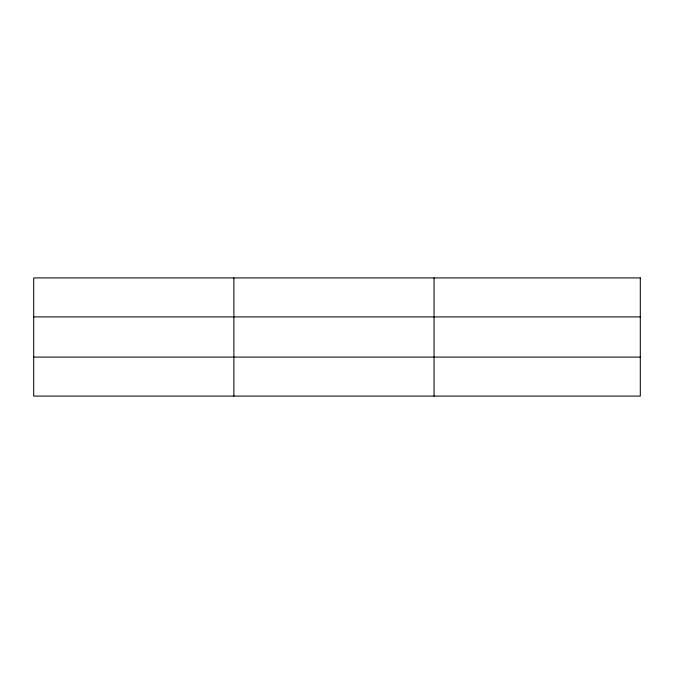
<?xml version="1.0" encoding="UTF-8"?>
<svg xmlns="http://www.w3.org/2000/svg" width="674" height="674" viewBox="0 0 674 674"><rect width="100%" height="100%" fill="white"/><g stroke="black" fill="none" stroke-linecap="round" stroke-linejoin="round"><path stroke-width="1.01" d="M233.878 277.915L233.878 396.085M434.056 277.915L434.056 396.085M33.7 316.906L640.3 316.906M33.7 357.094L640.3 357.094M640.3 277.915L640.3 396.085L33.7 396.085L33.7 277.915L640.3 277.915"/></g></svg>
